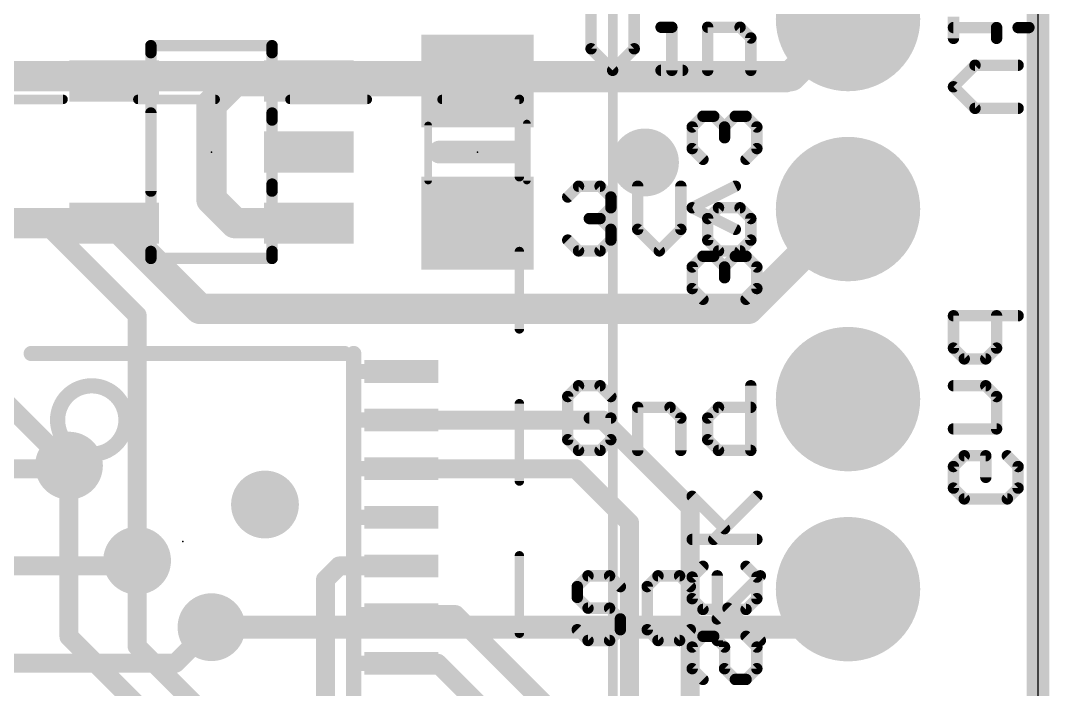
# Model space of a CAD drawing. Extents: x -7.4 to 35.7, y -10.5 to 36.3.
# Drawn here: x 21.96 to 35.71, y 17.71 to 26.65 of the extents above; entities that cross this region are included whole.
import ezdxf

# ---------------------------------------------------------------- set-up
doc = ezdxf.new("R2010")
doc.units = 0
for name, color, linetype in [('1', 12, 'CONTINUOUS'), ('16', 5, 'CONTINUOUS'), ('17', 110, 'CONTINUOUS'), ('18', 110, 'CONTINUOUS'), ('20', 53, 'CONTINUOUS'), ('21', 40, 'CONTINUOUS'), ('22', 6, 'CONTINUOUS'), ('23', 53, 'CONTINUOUS'), ('51', 253, 'CONTINUOUS')]:
    doc.layers.add(name, color=color, linetype=linetype)

# ---------------------------------------------------------------- blocks, each defined once
blk = doc.blocks.new('RECT')
blk.add_solid([(-0.5, -0.5), (0.5, -0.5), (-0.5, 0.5), (0.5, 0.5)])
blk = doc.blocks.new('ROUNDP')
at = {"const_width": 0.5}
blk.add_lwpolyline([(0, -0.25, 1), (0, 0.25, 1), (0, -0.25)], format="xyb", dxfattribs=at)
blk = doc.blocks.new('ROUNDV')
at = {"const_width": 0.5}
blk.add_lwpolyline([(0, -0.25, 1), (0, 0.25, 1), (0, -0.25)], format="xyb", dxfattribs=at)

msp = doc.modelspace()

# ---------------------------------------------------------------- linework, layer by layer
at = {"layer": '1'}
for points, const_width in [([(35.56, 27.94), (35.56, 0)], 0.3048), ([(32.192, 25.842), (33.02, 26.67)], 0.3048), ([(24.511, 25.527), (24.826, 25.842)], 0.4064), ([(24.826, 25.842), (25.811, 25.842)], 0.4064), ([(25.811, 25.842), (28.067, 25.842)], 0.4064), ([(28.067, 25.842), (32.192, 25.842)], 0.3048), ([(24.511, 24.257), (24.511, 25.527)], 0.4064), ([(24.826, 23.942), (24.511, 24.257)], 0.4064), ([(31.6865, 22.7965), (33.02, 24.13)], 0.4064), ([(23.211, 23.942), (21.336, 23.942)], 0.4064), ([(23.211, 23.942), (24.3565, 22.7965)], 0.4064), ([(25.811, 23.942), (24.826, 23.942)], 0.4064), ([(24.3565, 22.7965), (31.6865, 22.7965)], 0.4064), ([(29.744, 21.31), (27.0478, 21.31)], 0.254), ([(30.9118, 20.1422), (29.744, 21.31)], 0.254), ([(21.2122, 20.66), (22.565, 20.66)], 0.254), ([(22.565, 20.66), (22.606, 20.701)], 0.254), ([(27.0478, 20.66), (29.378, 20.66)], 0.254), ([(29.378, 20.66), (30.099, 19.939)], 0.254), ([(30.9118, 6.7934), (30.9118, 20.1422)], 0.254), ([(30.099, 19.939), (30.099, 8.5094)], 0.254), ([(23.4454, 19.36), (23.5164, 19.431)], 0.254), ([(21.2122, 19.36), (23.4454, 19.36)], 0.254), ([(26.218, 19.36), (26.035, 19.177)], 0.254), ([(27.0478, 19.36), (26.218, 19.36)], 0.254), ([(26.035, 19.177), (26.035, 17.526)], 0.254), ([(27.0478, 18.71), (27.772, 18.71)], 0.254), ([(27.772, 18.71), (29.21, 17.272)], 0.254), ([(24.029, 18.06), (24.511, 18.542)], 0.254), ([(21.2122, 18.06), (24.029, 18.06)], 0.254), ([(27.533, 18.06), (27.0478, 18.06)], 0.254), ([(27.533, 18.06), (28.194, 17.399)], 0.254)]:
    msp.add_lwpolyline(points, dxfattribs=dict(at, const_width=const_width))
for points, const_width in [([(33.0739, 26.6161, 1), (32.9661, 26.7239)], 0.1524), ([(24.826, 25.9436, 1), (24.826, 25.7404)], 0.2032), ([(24.8978, 25.7702, 1), (24.7542, 25.9138)], 0.2032), ([(25.811, 25.9436, 1), (25.811, 25.7404)], 0.2032), ([(25.811, 25.7404, 1), (25.811, 25.9436)], 0.2032), ([(28.067, 25.9182, 1), (28.067, 25.7658)], 0.1524), ([(28.067, 25.7404, 1), (28.067, 25.9436)], 0.2032), ([(32.192, 25.7658, 1), (32.192, 25.9182)], 0.1524), ([(32.1381, 25.8959, 1), (32.2459, 25.7881)], 0.1524), ([(24.6126, 25.527, 1), (24.4094, 25.527)], 0.2032), ([(24.4392, 25.5988, 1), (24.5828, 25.4552)], 0.2032), ([(24.4094, 24.257, 1), (24.6126, 24.257)], 0.2032), ([(24.5828, 24.3288, 1), (24.4392, 24.1852)], 0.2032), ([(33.0918, 24.0582, 1), (32.9482, 24.2018)], 0.2032), ([(23.2828, 24.0138, 1), (23.1392, 23.8702)], 0.2032), ([(23.211, 23.8404, 1), (23.211, 24.0436)], 0.2032), ([(24.826, 24.0436, 1), (24.826, 23.8404)], 0.2032), ([(24.7542, 23.8702, 1), (24.8978, 24.0138)], 0.2032), ([(25.811, 23.8404, 1), (25.811, 24.0436)], 0.2032), ([(24.3565, 22.8981, 1), (24.3565, 22.6949)], 0.2032), ([(24.2847, 22.7247, 1), (24.4283, 22.8683)], 0.2032), ([(31.6147, 22.8683, 1), (31.7583, 22.7247)], 0.2032), ([(31.6865, 22.6949, 1), (31.6865, 22.8981)], 0.2032), ([(27.0478, 21.3735, 1), (27.0478, 21.2465)], 0.127), ([(29.7889, 21.3549, 1), (29.6991, 21.2651)], 0.127), ([(29.744, 21.2465, 1), (29.744, 21.3735)], 0.127), ([(22.5201, 20.7049, 1), (22.6099, 20.6151)], 0.127), ([(22.6509, 20.6561, 1), (22.5611, 20.7459)], 0.127), ([(22.565, 20.5965, 1), (22.565, 20.7235)], 0.127), ([(27.0478, 20.7235, 1), (27.0478, 20.5965)], 0.127), ([(29.4229, 20.7049, 1), (29.3331, 20.6151)], 0.127), ([(29.378, 20.5965, 1), (29.378, 20.7235)], 0.127), ([(30.9753, 20.1422, 1), (30.8483, 20.1422)], 0.127), ([(30.8669, 20.0973, 1), (30.9567, 20.1871)], 0.127), ([(30.1625, 19.939, 1), (30.0355, 19.939)], 0.127), ([(30.0541, 19.8941, 1), (30.1439, 19.9839)], 0.127), ([(23.5613, 19.3861, 1), (23.4715, 19.4759)], 0.127), ([(23.4005, 19.4049, 1), (23.4903, 19.3151)], 0.127), ([(23.4454, 19.2965, 1), (23.4454, 19.4235)], 0.127), ([(26.218, 19.4235, 1), (26.218, 19.2965)], 0.127), ([(26.2629, 19.3151, 1), (26.1731, 19.4049)], 0.127), ([(27.0478, 19.2965, 1), (27.0478, 19.4235)], 0.127), ([(26.0985, 19.177, 1), (25.9715, 19.177)], 0.127), ([(25.9901, 19.2219, 1), (26.0799, 19.1321)], 0.127), ([(27.0478, 18.7735, 1), (27.0478, 18.6465)], 0.127), ([(27.8169, 18.7549, 1), (27.7271, 18.6651)], 0.127), ([(27.772, 18.6465, 1), (27.772, 18.7735)], 0.127), ([(24.5559, 18.4971, 1), (24.4661, 18.5869)], 0.127), ([(23.9841, 18.1049, 1), (24.0739, 18.0151)], 0.127), ([(24.029, 17.9965, 1), (24.029, 18.1235)], 0.127), ([(27.0478, 18.1235, 1), (27.0478, 17.9965)], 0.127), ([(27.5779, 18.1049, 1), (27.4881, 18.0151)], 0.127), ([(27.533, 17.9965, 1), (27.533, 18.1235)], 0.127)]:
    msp.add_lwpolyline(points, format="xyb", dxfattribs=dict(at, const_width=const_width))
at = {"layer": '16'}
for points, const_width in [([(35.56, 27.94), (35.56, 0)], 0.3048), ([(32.258, 25.908), (33.02, 26.67)], 0.4064), ([(16.129, 25.908), (32.258, 25.908)], 0.4064), ([(17.653, 24.003), (22.225, 24.003)], 0.254), ([(22.225, 24.003), (23.5164, 22.7116)], 0.254), ([(22.3838, 20.9232), (20.574, 22.733)], 0.254), ([(23.5164, 22.7116), (23.5164, 19.431)], 0.254), ([(22.606, 20.701), (22.3838, 20.9232)], 0.3048), ([(22.606, 20.701), (22.606, 18.415)], 0.254), ([(23.5164, 19.431), (23.5164, 18.288)], 0.254), ([(32.512, 18.542), (33.02, 19.05)], 0.3048), ([(24.511, 18.542), (32.512, 18.542)], 0.3048), ([(22.606, 18.415), (32.131, 8.89)], 0.254), ([(23.5164, 18.288), (30.3744, 11.43)], 0.254)]:
    msp.add_lwpolyline(points, dxfattribs=dict(at, const_width=const_width))
for points, const_width in [([(33.0918, 26.5982, 1), (32.9482, 26.7418)], 0.2032), ([(32.1862, 25.9798, 1), (32.3298, 25.8362)], 0.2032), ([(32.258, 25.8064, 1), (32.258, 26.0096)], 0.2032), ([(22.2699, 24.0479, 1), (22.1801, 23.9581)], 0.127), ([(22.225, 23.9395, 1), (22.225, 24.0665)], 0.127), ([(23.5799, 22.7116, 1), (23.4529, 22.7116)], 0.127), ([(23.4715, 22.6667, 1), (23.5613, 22.7565)], 0.127), ([(22.4376, 20.9771, 1), (22.3299, 20.8694)], 0.1524), ([(22.3388, 20.8783, 1), (22.4287, 20.9682)], 0.127), ([(22.5521, 20.6471, 1), (22.6599, 20.7549)], 0.1524), ([(22.6695, 20.701, 1), (22.5425, 20.701)], 0.127), ([(23.5799, 19.431, 1), (23.4529, 19.431)], 0.127), ([(23.4529, 19.431, 1), (23.5799, 19.431)], 0.127), ([(33.0739, 18.9961, 1), (32.9661, 19.1039)], 0.1524), ([(24.511, 18.6182, 1), (24.511, 18.4658)], 0.1524), ([(32.4581, 18.5959, 1), (32.5659, 18.4881)], 0.1524), ([(32.512, 18.4658, 1), (32.512, 18.6182)], 0.1524), ([(22.6509, 18.4599, 1), (22.5611, 18.3701)], 0.127), ([(22.5425, 18.415, 1), (22.6695, 18.415)], 0.127), ([(23.5613, 18.3329, 1), (23.4715, 18.2431)], 0.127), ([(23.4529, 18.288, 1), (23.5799, 18.288)], 0.127)]:
    msp.add_lwpolyline(points, format="xyb", dxfattribs=dict(at, const_width=const_width))
at = {"layer": '20'}
msp.add_line((35.56, -2.54), (35.56, 30.48), dxfattribs=at)
at = {"layer": '21'}
for points, const_width in [([(29.5855, 26.8485), (29.5855, 26.2723)], 0.1524), ([(30.1617, 26.2723), (30.1617, 26.8485)], 0.1524), ([(30.521, 26.5604), (30.6651, 26.5604)], 0.1524), ([(30.6651, 26.5604), (30.6651, 25.9842)], 0.1524), ([(31.1447, 25.9842), (31.1447, 26.5604)], 0.1524), ([(31.1447, 26.5604), (31.5768, 26.5604)], 0.1524), ([(31.5768, 26.5604), (31.7209, 26.4164)], 0.1524), ([(31.7209, 26.4164), (31.7209, 25.9842)], 0.1524), ([(23.701, 26.314), (25.321, 26.314)], 0.1524), ([(23.701, 26.22), (23.701, 26.314)], 0.1524), ([(25.321, 26.314), (25.321, 26.22)], 0.1524), ([(29.5855, 26.2723), (29.8736, 25.9842)], 0.1524), ([(29.8736, 25.9842), (30.1617, 26.2723)], 0.1524), ([(30.521, 25.9842), (30.8091, 25.9842)], 0.1524), ([(23.701, 24.37), (23.701, 25.414)], 0.1524), ([(25.321, 25.414), (25.321, 25.32)], 0.1524), ([(28.575, 24.892), (27.559, 24.892)], 0.3048), ([(25.321, 24.464), (25.321, 24.37)], 0.1524), ([(29.2736, 24.2915), (29.4177, 24.4355)], 0.1524), ([(29.4177, 24.4355), (29.7058, 24.4355)], 0.1524), ([(29.7058, 24.4355), (29.8499, 24.2915)], 0.1524), ([(30.2092, 24.4355), (30.2092, 23.8593)], 0.1524), ([(30.7854, 23.8593), (30.7854, 24.4355)], 0.1524), ([(29.8499, 24.2915), (29.8499, 24.1474)], 0.1524), ([(29.8499, 24.1474), (29.7058, 24.0034)], 0.1524), ([(31.2887, 24.1474), (31.1447, 24.0034)], 0.1524), ([(31.5769, 24.1474), (31.2887, 24.1474)], 0.1524), ([(31.7209, 24.0034), (31.5769, 24.1474)], 0.1524), ([(29.7058, 24.0034), (29.5618, 24.0034)], 0.1524), ([(29.7058, 24.0034), (29.8499, 23.8593)], 0.1524), ([(31.1447, 24.0034), (31.1447, 23.7153)], 0.1524), ([(31.7209, 23.7153), (31.7209, 24.0034)], 0.1524), ([(29.8499, 23.8593), (29.8499, 23.7153)], 0.1524), ([(30.2092, 23.8593), (30.4973, 23.5712)], 0.1524), ([(30.4973, 23.5712), (30.7854, 23.8593)], 0.1524), ([(29.4177, 23.5712), (29.2736, 23.7153)], 0.1524), ([(29.8499, 23.7153), (29.7058, 23.5712)], 0.1524), ([(31.1447, 23.7153), (31.2887, 23.5712)], 0.1524), ([(31.5769, 23.5712), (31.7209, 23.7153)], 0.1524), ([(23.701, 23.47), (23.701, 23.564)], 0.1524), ([(25.321, 23.47), (23.701, 23.47)], 0.1524), ([(25.321, 23.564), (25.321, 23.47)], 0.1524), ([(29.7058, 23.5712), (29.4177, 23.5712)], 0.1524), ([(31.2887, 23.5712), (31.5769, 23.5712)], 0.1524), ([(22.1012, 22.1996), (26.2858, 22.1996)], 0.2032), ([(29.4177, 21.7685), (29.2736, 21.6245)], 0.1524), ([(29.7058, 21.7685), (29.4177, 21.7685)], 0.1524), ([(29.8499, 21.6245), (29.7058, 21.7685)], 0.1524), ([(31.7209, 21.7685), (31.7209, 20.9042)], 0.1524), ([(29.2736, 21.6245), (29.2736, 21.0483)], 0.1524), ([(30.2092, 20.9042), (30.2092, 21.4804)], 0.1524), ([(30.2092, 21.4804), (30.6413, 21.4804)], 0.1524), ([(30.6413, 21.4804), (30.7854, 21.3364)], 0.1524), ([(31.1447, 21.3364), (31.2887, 21.4804)], 0.1524), ([(31.2887, 21.4804), (31.7209, 21.4804)], 0.1524), ([(29.8499, 21.3364), (29.5618, 21.3364)], 0.1524), ([(29.8499, 21.0483), (29.8499, 21.3364)], 0.1524), ([(30.7854, 21.3364), (30.7854, 20.9042)], 0.1524), ([(31.1447, 21.0483), (31.1447, 21.3364)], 0.1524), ([(29.2736, 21.0483), (29.4177, 20.9042)], 0.1524), ([(29.7058, 20.9042), (29.8499, 21.0483)], 0.1524), ([(31.2887, 20.9042), (31.1447, 21.0483)], 0.1524), ([(29.4177, 20.9042), (29.7058, 20.9042)], 0.1524), ([(31.7209, 20.9042), (31.2887, 20.9042)], 0.1524), ([(29.5447, 19.2285), (29.4006, 19.0845)], 0.1524), ([(29.8328, 19.2285), (29.5447, 19.2285)], 0.1524), ([(29.9769, 19.0845), (29.8328, 19.2285)], 0.1524), ([(30.4802, 19.2285), (30.3362, 19.0845)], 0.1524), ([(30.7683, 19.2285), (30.4802, 19.2285)], 0.1524), ([(30.9124, 19.0845), (30.7683, 19.2285)], 0.1524), ([(31.2717, 19.2285), (31.2717, 18.3642)], 0.1524), ([(31.2717, 18.6523), (31.8479, 19.2285)], 0.1524), ([(29.4006, 19.0845), (29.4006, 18.9404)], 0.1524), ([(30.3362, 19.0845), (30.3362, 18.5083)], 0.1524), ([(29.4006, 18.9404), (29.5447, 18.7964)], 0.1524), ([(29.5447, 18.7964), (29.8328, 18.7964)], 0.1524), ([(29.8328, 18.7964), (29.9769, 18.6523)], 0.1524), ([(31.4157, 18.7964), (31.8479, 18.3642)], 0.1524), ([(29.9769, 18.6523), (29.9769, 18.5083)], 0.1524), ([(29.5447, 18.3642), (29.4006, 18.5083)], 0.1524), ([(29.9769, 18.5083), (29.8328, 18.3642)], 0.1524), ([(30.3362, 18.5083), (30.4802, 18.3642)], 0.1524), ([(30.7683, 18.3642), (30.9124, 18.5083)], 0.1524), ([(29.8328, 18.3642), (29.5447, 18.3642)], 0.1524), ([(30.4802, 18.3642), (30.7683, 18.3642)], 0.1524)]:
    msp.add_lwpolyline(points, dxfattribs=dict(at, const_width=const_width))
for points, const_width in [([(30.521, 26.5985, 1), (30.521, 26.5223)], 0.0762), ([(30.7032, 26.5604, 1), (30.627, 26.5604)], 0.0762), ([(30.6651, 26.5223, 1), (30.6651, 26.5985)], 0.0762), ([(31.1828, 26.5604, 1), (31.1066, 26.5604)], 0.0762), ([(31.1447, 26.5985, 1), (31.1447, 26.5223)], 0.0762), ([(31.6038, 26.5874, 1), (31.5499, 26.5335)], 0.0762), ([(31.5768, 26.5223, 1), (31.5768, 26.5985)], 0.0762), ([(31.759, 26.4164, 1), (31.6828, 26.4164)], 0.0762), ([(31.694, 26.3894, 1), (31.7478, 26.4433)], 0.0762), ([(23.701, 26.3521, 1), (23.701, 26.2759)], 0.0762), ([(23.7391, 26.314, 1), (23.6629, 26.314)], 0.0762), ([(25.3591, 26.314, 1), (25.2829, 26.314)], 0.0762), ([(25.321, 26.2759, 1), (25.321, 26.3521)], 0.0762), ([(29.6124, 26.2993, 1), (29.5585, 26.2454)], 0.0762), ([(29.5474, 26.2723, 1), (29.6236, 26.2723)], 0.0762), ([(30.1236, 26.2723, 1), (30.1998, 26.2723)], 0.0762), ([(30.1886, 26.2454, 1), (30.1348, 26.2993)], 0.0762), ([(23.6629, 26.22, 1), (23.7391, 26.22)], 0.0762), ([(25.2829, 26.22, 1), (25.3591, 26.22)], 0.0762), ([(29.8467, 26.0111, 1), (29.9005, 25.9573)], 0.0762), ([(29.8467, 25.9573, 1), (29.9005, 26.0111)], 0.0762), ([(30.521, 26.0223, 1), (30.521, 25.9461)], 0.0762), ([(30.627, 25.9842, 1), (30.7032, 25.9842)], 0.0762), ([(30.8091, 25.9461, 1), (30.8091, 26.0223)], 0.0762), ([(31.1066, 25.9842, 1), (31.1828, 25.9842)], 0.0762), ([(31.6828, 25.9842, 1), (31.759, 25.9842)], 0.0762), ([(23.7391, 25.414, 1), (23.6629, 25.414)], 0.0762), ([(25.3591, 25.414, 1), (25.2829, 25.414)], 0.0762), ([(25.2829, 25.32, 1), (25.3591, 25.32)], 0.0762), ([(27.559, 24.9682, 1), (27.559, 24.8158)], 0.1524), ([(28.575, 24.8158, 1), (28.575, 24.9682)], 0.1524), ([(25.3591, 24.464, 1), (25.2829, 24.464)], 0.0762), ([(29.4177, 24.4736, 1), (29.4177, 24.3974)], 0.0762), ([(29.4446, 24.4086, 1), (29.3908, 24.4625)], 0.0762), ([(29.7328, 24.4625, 1), (29.6789, 24.4086)], 0.0762), ([(29.7058, 24.3974, 1), (29.7058, 24.4736)], 0.0762), ([(30.2473, 24.4355, 1), (30.1711, 24.4355)], 0.0762), ([(30.8235, 24.4355, 1), (30.7473, 24.4355)], 0.0762), ([(23.6629, 24.37, 1), (23.7391, 24.37)], 0.0762), ([(25.2829, 24.37, 1), (25.3591, 24.37)], 0.0762), ([(29.2467, 24.3184, 1), (29.3006, 24.2645)], 0.0762), ([(29.888, 24.2915, 1), (29.8118, 24.2915)], 0.0762), ([(29.8229, 24.2645, 1), (29.8768, 24.3184)], 0.0762), ([(29.8768, 24.1205, 1), (29.8229, 24.1744)], 0.0762), ([(31.2887, 24.1855, 1), (31.2887, 24.1093)], 0.0762), ([(31.3157, 24.1205, 1), (31.2618, 24.1744)], 0.0762), ([(31.6038, 24.1744, 1), (31.5499, 24.1205)], 0.0762), ([(31.5769, 24.1093, 1), (31.5769, 24.1855)], 0.0762), ([(29.5618, 24.0415, 1), (29.5618, 23.9653)], 0.0762), ([(29.7328, 24.0303, 1), (29.6789, 23.9764)], 0.0762), ([(29.7058, 23.9653, 1), (29.7058, 24.0415)], 0.0762), ([(29.8118, 24.1474, 1), (29.888, 24.1474)], 0.0762), ([(31.1828, 24.0034, 1), (31.1066, 24.0034)], 0.0762), ([(31.759, 24.0034, 1), (31.6828, 24.0034)], 0.0762), ([(29.6789, 24.0303, 1), (29.7328, 23.9764)], 0.0762), ([(29.888, 23.8593, 1), (29.8118, 23.8593)], 0.0762), ([(30.2361, 23.8863, 1), (30.1822, 23.8324)], 0.0762), ([(30.8123, 23.8324, 1), (30.7584, 23.8863)], 0.0762), ([(31.1177, 24.0303, 1), (31.1716, 23.9764)], 0.0762), ([(31.694, 23.9764, 1), (31.7478, 24.0303)], 0.0762), ([(29.8229, 23.8324, 1), (29.8768, 23.8863)], 0.0762), ([(30.1711, 23.8593, 1), (30.2473, 23.8593)], 0.0762), ([(30.7473, 23.8593, 1), (30.8235, 23.8593)], 0.0762), ([(29.3006, 23.7422, 1), (29.2467, 23.6883)], 0.0762), ([(29.8118, 23.7153, 1), (29.888, 23.7153)], 0.0762), ([(29.8768, 23.6883, 1), (29.8229, 23.7422)], 0.0762), ([(31.1716, 23.7422, 1), (31.1177, 23.6883)], 0.0762), ([(31.1066, 23.7153, 1), (31.1828, 23.7153)], 0.0762), ([(31.6828, 23.7153, 1), (31.759, 23.7153)], 0.0762), ([(31.7478, 23.6883, 1), (31.694, 23.7422)], 0.0762), ([(23.7391, 23.564, 1), (23.6629, 23.564)], 0.0762), ([(23.701, 23.5081, 1), (23.701, 23.4319)], 0.0762), ([(25.3591, 23.564, 1), (25.2829, 23.564)], 0.0762), ([(25.321, 23.4319, 1), (25.321, 23.5081)], 0.0762), ([(29.4177, 23.6093, 1), (29.4177, 23.5331)], 0.0762), ([(29.3908, 23.5443, 1), (29.4446, 23.5981)], 0.0762), ([(29.6789, 23.5981, 1), (29.7328, 23.5443)], 0.0762), ([(29.7058, 23.5331, 1), (29.7058, 23.6093)], 0.0762), ([(30.4703, 23.5981, 1), (30.5242, 23.5443)], 0.0762), ([(30.4703, 23.5443, 1), (30.5242, 23.5981)], 0.0762), ([(31.2887, 23.6093, 1), (31.2887, 23.5331)], 0.0762), ([(31.2618, 23.5443, 1), (31.3157, 23.5981)], 0.0762), ([(31.5499, 23.5981, 1), (31.6038, 23.5443)], 0.0762), ([(31.5769, 23.5331, 1), (31.5769, 23.6093)], 0.0762), ([(23.6629, 23.47, 1), (23.7391, 23.47)], 0.0762), ([(25.2829, 23.47, 1), (25.3591, 23.47)], 0.0762), ([(22.1012, 22.2504, 1), (22.1012, 22.1488)], 0.1016), ([(26.2858, 22.1488, 1), (26.2858, 22.2504)], 0.1016), ([(22.9108, 20.8534, 1), (22.9108, 21.7678, 1), (22.9108, 20.8534)], 0.2032), ([(29.4177, 21.8066, 1), (29.4177, 21.7304)], 0.0762), ([(29.4446, 21.7416, 1), (29.3908, 21.7955)], 0.0762), ([(29.7328, 21.7955, 1), (29.6789, 21.7416)], 0.0762), ([(29.7058, 21.7304, 1), (29.7058, 21.8066)], 0.0762), ([(31.759, 21.7685, 1), (31.6828, 21.7685)], 0.0762), ([(29.3117, 21.6245, 1), (29.2355, 21.6245)], 0.0762), ([(29.2467, 21.6514, 1), (29.3006, 21.5975)], 0.0762), ([(29.8229, 21.5975, 1), (29.8768, 21.6514)], 0.0762), ([(30.2473, 21.4804, 1), (30.1711, 21.4804)], 0.0762), ([(30.2092, 21.5185, 1), (30.2092, 21.4423)], 0.0762), ([(30.6683, 21.5074, 1), (30.6144, 21.4535)], 0.0762), ([(30.6413, 21.4423, 1), (30.6413, 21.5185)], 0.0762), ([(31.2887, 21.5185, 1), (31.2887, 21.4423)], 0.0762), ([(31.3157, 21.4535, 1), (31.2618, 21.5074)], 0.0762), ([(31.7209, 21.4423, 1), (31.7209, 21.5185)], 0.0762), ([(29.5618, 21.3745, 1), (29.5618, 21.2983)], 0.0762), ([(29.888, 21.3364, 1), (29.8118, 21.3364)], 0.0762), ([(29.8499, 21.2983, 1), (29.8499, 21.3745)], 0.0762), ([(30.8235, 21.3364, 1), (30.7473, 21.3364)], 0.0762), ([(30.7584, 21.3094, 1), (30.8123, 21.3633)], 0.0762), ([(31.1177, 21.3633, 1), (31.1716, 21.3094)], 0.0762), ([(31.1828, 21.3364, 1), (31.1066, 21.3364)], 0.0762), ([(29.3006, 21.0752, 1), (29.2467, 21.0213)], 0.0762), ([(29.2355, 21.0483, 1), (29.3117, 21.0483)], 0.0762), ([(29.8118, 21.0483, 1), (29.888, 21.0483)], 0.0762), ([(29.8768, 21.0213, 1), (29.8229, 21.0752)], 0.0762), ([(31.1716, 21.0752, 1), (31.1177, 21.0213)], 0.0762), ([(31.1066, 21.0483, 1), (31.1828, 21.0483)], 0.0762), ([(29.4177, 20.9423, 1), (29.4177, 20.8661)], 0.0762), ([(29.3908, 20.8773, 1), (29.4446, 20.9311)], 0.0762), ([(29.6789, 20.9311, 1), (29.7328, 20.8773)], 0.0762), ([(29.7058, 20.8661, 1), (29.7058, 20.9423)], 0.0762), ([(30.1711, 20.9042, 1), (30.2473, 20.9042)], 0.0762), ([(30.7473, 20.9042, 1), (30.8235, 20.9042)], 0.0762), ([(31.2887, 20.9423, 1), (31.2887, 20.8661)], 0.0762), ([(31.2618, 20.8773, 1), (31.3157, 20.9311)], 0.0762), ([(31.6828, 20.9042, 1), (31.759, 20.9042)], 0.0762), ([(31.7209, 20.8661, 1), (31.7209, 20.9423)], 0.0762), ([(29.5447, 19.2666, 1), (29.5447, 19.1904)], 0.0762), ([(29.5716, 19.2016, 1), (29.5178, 19.2555)], 0.0762), ([(29.8598, 19.2555, 1), (29.8059, 19.2016)], 0.0762), ([(29.8328, 19.1904, 1), (29.8328, 19.2666)], 0.0762), ([(30.4802, 19.2666, 1), (30.4802, 19.1904)], 0.0762), ([(30.5072, 19.2016, 1), (30.4533, 19.2555)], 0.0762), ([(30.7953, 19.2555, 1), (30.7414, 19.2016)], 0.0762), ([(30.7683, 19.1904, 1), (30.7683, 19.2666)], 0.0762), ([(31.3098, 19.2285, 1), (31.2336, 19.2285)], 0.0762), ([(31.8748, 19.2016, 1), (31.821, 19.2555)], 0.0762), ([(29.4387, 19.0845, 1), (29.3625, 19.0845)], 0.0762), ([(29.3737, 19.1114, 1), (29.4276, 19.0575)], 0.0762), ([(29.9499, 19.0575, 1), (30.0038, 19.1114)], 0.0762), ([(30.3092, 19.1114, 1), (30.3631, 19.0575)], 0.0762), ([(30.3743, 19.0845, 1), (30.2981, 19.0845)], 0.0762), ([(30.8854, 19.0575, 1), (30.9393, 19.1114)], 0.0762), ([(29.4276, 18.9674, 1), (29.3737, 18.9135)], 0.0762), ([(29.3625, 18.9404, 1), (29.4387, 18.9404)], 0.0762), ([(29.5447, 18.8345, 1), (29.5447, 18.7583)], 0.0762), ([(29.5178, 18.7694, 1), (29.5716, 18.8233)], 0.0762), ([(29.8598, 18.8233, 1), (29.8059, 18.7694)], 0.0762), ([(29.8328, 18.7583, 1), (29.8328, 18.8345)], 0.0762), ([(31.4427, 18.8233, 1), (31.3888, 18.7694)], 0.0762), ([(30.015, 18.6523, 1), (29.9388, 18.6523)], 0.0762), ([(29.9499, 18.6254, 1), (30.0038, 18.6793)], 0.0762), ([(31.2447, 18.6793, 1), (31.2986, 18.6254)], 0.0762), ([(29.4276, 18.5352, 1), (29.3737, 18.4813)], 0.0762), ([(30.0038, 18.4813, 1), (29.9499, 18.5352)], 0.0762), ([(30.3631, 18.5352, 1), (30.3092, 18.4813)], 0.0762), ([(30.9393, 18.4813, 1), (30.8854, 18.5352)], 0.0762), ([(29.5447, 18.4023, 1), (29.5447, 18.3261)], 0.0762), ([(29.8328, 18.3261, 1), (29.8328, 18.4023)], 0.0762), ([(29.9388, 18.5083, 1), (30.015, 18.5083)], 0.0762), ([(30.2981, 18.5083, 1), (30.3743, 18.5083)], 0.0762), ([(30.4802, 18.4023, 1), (30.4802, 18.3261)], 0.0762), ([(30.7683, 18.3261, 1), (30.7683, 18.4023)], 0.0762), ([(29.5178, 18.3373, 1), (29.5716, 18.3911)], 0.0762), ([(29.8059, 18.3911, 1), (29.8598, 18.3373)], 0.0762), ([(30.4533, 18.3373, 1), (30.5072, 18.3911)], 0.0762), ([(30.7414, 18.3911, 1), (30.7953, 18.3373)], 0.0762), ([(31.2336, 18.3642, 1), (31.3098, 18.3642)], 0.0762), ([(31.821, 18.3373, 1), (31.8748, 18.3911)], 0.0762)]:
    msp.add_lwpolyline(points, format="xyb", dxfattribs=dict(at, const_width=const_width))
at = {"layer": '22'}
for points, const_width in [([(29.877, 0.7955), (29.877, 26.9955)], 0.127), ([(34.4297, 26.4117), (34.4297, 26.6998)], 0.1524), ([(35.0059, 26.5558), (34.4297, 26.5558)], 0.1524), ([(35.0059, 26.4117), (35.0059, 26.5558)], 0.1524), ([(35.4381, 26.5558), (35.294, 26.5558)], 0.1524), ([(34.4297, 25.7643), (34.7178, 26.0524)], 0.1524), ([(34.7178, 26.0524), (35.294, 26.0524)], 0.1524), ([(34.7178, 25.4762), (34.4297, 25.7643)], 0.1524), ([(22.527, 25.5955), (21.4937, 25.5955)], 0.127), ([(24.5603, 25.5955), (23.527, 25.5955)], 0.127), ([(26.5937, 25.5955), (25.5603, 25.5955)], 0.127), ([(28.627, 25.5955), (27.5937, 25.5955)], 0.127), ([(28.627, 24.5622), (28.627, 25.5955)], 0.127), ([(31.0813, 25.3709), (30.9372, 25.2269)], 0.1524), ([(31.2253, 25.3709), (31.0813, 25.3709)], 0.1524), ([(31.3694, 25.2269), (31.2253, 25.3709)], 0.1524), ([(31.5134, 25.3709), (31.3694, 25.2269)], 0.1524), ([(31.6575, 25.3709), (31.5134, 25.3709)], 0.1524), ([(31.8015, 25.2269), (31.6575, 25.3709)], 0.1524), ([(35.294, 25.4762), (34.7178, 25.4762)], 0.1524), ([(30.9372, 25.2269), (30.9372, 24.9387)], 0.1524), ([(31.3694, 25.2269), (31.3694, 25.0828)], 0.1524), ([(31.8015, 24.9387), (31.8015, 25.2269)], 0.1524), ([(30.9372, 24.9387), (31.0813, 24.7947)], 0.1524), ([(31.6575, 24.7947), (31.8015, 24.9387)], 0.1524), ([(30.9372, 24.1473), (31.5134, 24.4354)], 0.1524), ([(31.5134, 23.8592), (30.9372, 24.1473)], 0.1524), ([(28.627, 22.5288), (28.627, 23.5622)], 0.127), ([(31.0813, 23.4999), (30.9372, 23.3558)], 0.1524), ([(31.2253, 23.4999), (31.0813, 23.4999)], 0.1524), ([(31.3694, 23.3558), (31.2253, 23.4999)], 0.1524), ([(31.5134, 23.4999), (31.3694, 23.3558)], 0.1524), ([(31.6575, 23.4999), (31.5134, 23.4999)], 0.1524), ([(31.8015, 23.3558), (31.6575, 23.4999)], 0.1524), ([(30.9372, 23.3558), (30.9372, 23.0677)], 0.1524), ([(31.3694, 23.3558), (31.3694, 23.2118)], 0.1524), ([(31.8015, 23.0677), (31.8015, 23.3558)], 0.1524), ([(30.9372, 23.0677), (31.0813, 22.9236)], 0.1524), ([(31.6575, 22.9236), (31.8015, 23.0677)], 0.1524), ([(35.294, 22.7039), (34.4297, 22.7039)], 0.1524), ([(34.4297, 22.7039), (34.4297, 22.2717)], 0.1524), ([(35.0059, 22.2717), (35.0059, 22.7039)], 0.1524), ([(34.4297, 22.2717), (34.5738, 22.1277)], 0.1524), ([(34.8619, 22.1277), (35.0059, 22.2717)], 0.1524), ([(34.5738, 22.1277), (34.8619, 22.1277)], 0.1524), ([(34.8619, 21.7684), (34.4297, 21.7684)], 0.1524), ([(35.0059, 21.6243), (34.8619, 21.7684)], 0.1524), ([(35.0059, 21.1922), (35.0059, 21.6243)], 0.1524), ([(28.627, 20.4955), (28.627, 21.5288)], 0.127), ([(34.4297, 21.1922), (35.0059, 21.1922)], 0.1524), ([(34.4297, 20.6888), (34.5738, 20.8329)], 0.1524), ([(34.5738, 20.8329), (34.8619, 20.8329)], 0.1524), ([(34.8619, 20.8329), (34.8619, 20.5448)], 0.1524), ([(35.15, 20.8329), (35.294, 20.6888)], 0.1524), ([(34.4297, 20.4007), (34.4297, 20.6888)], 0.1524), ([(35.294, 20.6888), (35.294, 20.4007)], 0.1524), ([(31.3694, 19.8587), (30.9372, 20.2909)], 0.1524), ([(31.2253, 19.7147), (31.8015, 20.2909)], 0.1524), ([(34.5738, 20.2566), (34.4297, 20.4007)], 0.1524), ([(35.294, 20.4007), (35.15, 20.2566)], 0.1524), ([(35.15, 20.2566), (34.5738, 20.2566)], 0.1524), ([(31.8015, 19.7147), (30.9372, 19.7147)], 0.1524), ([(28.627, 18.4622), (28.627, 19.4955)], 0.127), ([(30.9372, 19.2113), (31.0813, 19.3554)], 0.1524), ([(31.6575, 19.3554), (31.8015, 19.2113)], 0.1524), ([(30.9372, 18.9232), (30.9372, 19.2113)], 0.1524), ([(31.8015, 19.2113), (31.8015, 18.9232)], 0.1524), ([(31.0813, 18.7792), (30.9372, 18.9232)], 0.1524), ([(31.8015, 18.9232), (31.6575, 18.7792)], 0.1524), ([(31.6575, 18.7792), (31.0813, 18.7792)], 0.1524), ([(31.0813, 18.4199), (30.9372, 18.2758)], 0.1524), ([(31.2253, 18.4199), (31.0813, 18.4199)], 0.1524), ([(31.3694, 18.2758), (31.2253, 18.4199)], 0.1524), ([(31.6575, 18.4199), (31.8015, 18.2758)], 0.1524), ([(30.9372, 18.2758), (30.9372, 17.9877)], 0.1524), ([(31.3694, 17.9877), (31.3694, 18.2758)], 0.1524), ([(31.8015, 18.2758), (31.8015, 17.9877)], 0.1524), ([(30.9372, 17.9877), (31.0813, 17.8436)], 0.1524), ([(31.5134, 17.8436), (31.3694, 17.9877)], 0.1524), ([(31.8015, 17.9877), (31.6575, 17.8436)], 0.1524), ([(31.6575, 17.8436), (31.5134, 17.8436)], 0.1524)]:
    msp.add_lwpolyline(points, dxfattribs=dict(at, const_width=const_width))
for points, const_width in [([(34.4297, 26.5939, 1), (34.4297, 26.5177)], 0.0762), ([(35.044, 26.5558, 1), (34.9678, 26.5558)], 0.0762), ([(35.0059, 26.5177, 1), (35.0059, 26.5939)], 0.0762), ([(35.294, 26.5939, 1), (35.294, 26.5177)], 0.0762), ([(35.4381, 26.5177, 1), (35.4381, 26.5939)], 0.0762), ([(34.3916, 26.4117, 1), (34.4678, 26.4117)], 0.0762), ([(34.9678, 26.4117, 1), (35.044, 26.4117)], 0.0762), ([(34.7178, 26.0905, 1), (34.7178, 26.0143)], 0.0762), ([(34.7448, 26.0255, 1), (34.6909, 26.0794)], 0.0762), ([(35.294, 26.0143, 1), (35.294, 26.0905)], 0.0762), ([(34.4566, 25.7913, 1), (34.4028, 25.7374)], 0.0762), ([(34.4028, 25.7913, 1), (34.4566, 25.7374)], 0.0762), ([(22.527, 25.5638, 1), (22.527, 25.6273)], 0.0635), ([(23.527, 25.6273, 1), (23.527, 25.5638)], 0.0635), ([(24.5603, 25.5638, 1), (24.5603, 25.6273)], 0.0635), ([(25.5603, 25.6273, 1), (25.5603, 25.5638)], 0.0635), ([(26.5937, 25.5638, 1), (26.5937, 25.6273)], 0.0635), ([(27.5937, 25.6273, 1), (27.5937, 25.5638)], 0.0635), ([(28.6588, 25.5955, 1), (28.5953, 25.5955)], 0.0635), ([(28.627, 25.5638, 1), (28.627, 25.6273)], 0.0635), ([(31.0813, 25.409, 1), (31.0813, 25.3328)], 0.0762), ([(31.1082, 25.344, 1), (31.0543, 25.3978)], 0.0762), ([(31.2523, 25.3978, 1), (31.1984, 25.344)], 0.0762), ([(31.2253, 25.3328, 1), (31.2253, 25.409)], 0.0762), ([(31.5134, 25.409, 1), (31.5134, 25.3328)], 0.0762), ([(31.5404, 25.344, 1), (31.4865, 25.3978)], 0.0762), ([(31.6844, 25.3978, 1), (31.6305, 25.344)], 0.0762), ([(31.6575, 25.3328, 1), (31.6575, 25.409)], 0.0762), ([(34.7178, 25.5143, 1), (34.7178, 25.4381)], 0.0762), ([(34.6909, 25.4493, 1), (34.7448, 25.5031)], 0.0762), ([(35.294, 25.4381, 1), (35.294, 25.5143)], 0.0762), ([(30.9753, 25.2269, 1), (30.8991, 25.2269)], 0.0762), ([(30.9103, 25.2538, 1), (30.9641, 25.1999)], 0.0762), ([(31.3424, 25.2538, 1), (31.3963, 25.1999)], 0.0762), ([(31.4075, 25.2269, 1), (31.3313, 25.2269)], 0.0762), ([(31.3424, 25.1999, 1), (31.3963, 25.2538)], 0.0762), ([(31.8396, 25.2269, 1), (31.7634, 25.2269)], 0.0762), ([(31.7746, 25.1999, 1), (31.8285, 25.2538)], 0.0762), ([(31.3313, 25.0828, 1), (31.4075, 25.0828)], 0.0762), ([(30.9641, 24.9657, 1), (30.9103, 24.9118)], 0.0762), ([(30.8991, 24.9387, 1), (30.9753, 24.9387)], 0.0762), ([(31.7634, 24.9387, 1), (31.8396, 24.9387)], 0.0762), ([(31.8285, 24.9118, 1), (31.7746, 24.9657)], 0.0762), ([(31.0543, 24.7677, 1), (31.1082, 24.8216)], 0.0762), ([(31.6305, 24.8216, 1), (31.6844, 24.7677)], 0.0762), ([(28.5953, 24.5622, 1), (28.6588, 24.5622)], 0.0635), ([(31.5305, 24.4013, 1), (31.4964, 24.4695)], 0.0762), ([(30.9542, 24.1814, 1), (30.9202, 24.1132)], 0.0762), ([(30.9202, 24.1814, 1), (30.9542, 24.1132)], 0.0762), ([(31.4964, 23.8251, 1), (31.5305, 23.8932)], 0.0762), ([(28.6588, 23.5622, 1), (28.5953, 23.5622)], 0.0635), ([(31.0813, 23.538, 1), (31.0813, 23.4618)], 0.0762), ([(31.1082, 23.4729, 1), (31.0543, 23.5268)], 0.0762), ([(31.2523, 23.5268, 1), (31.1984, 23.4729)], 0.0762), ([(31.2253, 23.4618, 1), (31.2253, 23.538)], 0.0762), ([(31.5134, 23.538, 1), (31.5134, 23.4618)], 0.0762), ([(31.5404, 23.4729, 1), (31.4865, 23.5268)], 0.0762), ([(31.6844, 23.5268, 1), (31.6305, 23.4729)], 0.0762), ([(31.6575, 23.4618, 1), (31.6575, 23.538)], 0.0762), ([(30.9753, 23.3558, 1), (30.8991, 23.3558)], 0.0762), ([(30.9103, 23.3828, 1), (30.9641, 23.3289)], 0.0762), ([(31.3424, 23.3828, 1), (31.3963, 23.3289)], 0.0762), ([(31.4075, 23.3558, 1), (31.3313, 23.3558)], 0.0762), ([(31.3424, 23.3289, 1), (31.3963, 23.3828)], 0.0762), ([(31.8396, 23.3558, 1), (31.7634, 23.3558)], 0.0762), ([(31.7746, 23.3289, 1), (31.8285, 23.3828)], 0.0762), ([(31.3313, 23.2118, 1), (31.4075, 23.2118)], 0.0762), ([(30.8991, 23.0677, 1), (30.9753, 23.0677)], 0.0762), ([(30.9641, 23.0946, 1), (30.9103, 23.0408)], 0.0762), ([(31.7634, 23.0677, 1), (31.8396, 23.0677)], 0.0762), ([(31.8285, 23.0408, 1), (31.7746, 23.0946)], 0.0762), ([(31.0543, 22.8967, 1), (31.1082, 22.9506)], 0.0762), ([(31.6305, 22.9506, 1), (31.6844, 22.8967)], 0.0762), ([(34.4297, 22.742, 1), (34.4297, 22.6658)], 0.0762), ([(34.4678, 22.7039, 1), (34.3916, 22.7039)], 0.0762), ([(35.044, 22.7039, 1), (34.9678, 22.7039)], 0.0762), ([(35.294, 22.6658, 1), (35.294, 22.742)], 0.0762), ([(28.5953, 22.5288, 1), (28.6588, 22.5288)], 0.0635), ([(34.4566, 22.2987, 1), (34.4028, 22.2448)], 0.0762), ([(34.3916, 22.2717, 1), (34.4678, 22.2717)], 0.0762), ([(34.9678, 22.2717, 1), (35.044, 22.2717)], 0.0762), ([(35.0329, 22.2448, 1), (34.979, 22.2987)], 0.0762), ([(34.5738, 22.1658, 1), (34.5738, 22.0896)], 0.0762), ([(34.5468, 22.1007, 1), (34.6007, 22.1546)], 0.0762), ([(34.8349, 22.1546, 1), (34.8888, 22.1007)], 0.0762), ([(34.8619, 22.0896, 1), (34.8619, 22.1658)], 0.0762), ([(34.4297, 21.8065, 1), (34.4297, 21.7303)], 0.0762), ([(34.8888, 21.7953, 1), (34.8349, 21.7414)], 0.0762), ([(34.8619, 21.7303, 1), (34.8619, 21.8065)], 0.0762), ([(35.044, 21.6243, 1), (34.9678, 21.6243)], 0.0762), ([(34.979, 21.5974, 1), (35.0329, 21.6513)], 0.0762), ([(28.6588, 21.5288, 1), (28.5953, 21.5288)], 0.0635), ([(34.4297, 21.2303, 1), (34.4297, 21.1541)], 0.0762), ([(34.9678, 21.1922, 1), (35.044, 21.1922)], 0.0762), ([(35.0059, 21.1541, 1), (35.0059, 21.2303)], 0.0762), ([(34.5738, 20.871, 1), (34.5738, 20.7948)], 0.0762), ([(34.6007, 20.8059, 1), (34.5468, 20.8598)], 0.0762), ([(34.9, 20.8329, 1), (34.8238, 20.8329)], 0.0762), ([(34.8619, 20.7948, 1), (34.8619, 20.871)], 0.0762), ([(35.1769, 20.8598, 1), (35.123, 20.8059)], 0.0762), ([(34.4678, 20.6888, 1), (34.3916, 20.6888)], 0.0762), ([(34.4028, 20.7158, 1), (34.4566, 20.6619)], 0.0762), ([(35.3321, 20.6888, 1), (35.2559, 20.6888)], 0.0762), ([(35.2671, 20.6619, 1), (35.321, 20.7158)], 0.0762), ([(28.5953, 20.4955, 1), (28.6588, 20.4955)], 0.0635), ([(34.8238, 20.5448, 1), (34.9, 20.5448)], 0.0762), ([(30.9641, 20.3178, 1), (30.9103, 20.264)], 0.0762), ([(31.8285, 20.264, 1), (31.7746, 20.3178)], 0.0762), ([(34.3916, 20.4007, 1), (34.4678, 20.4007)], 0.0762), ([(34.4566, 20.4276, 1), (34.4028, 20.3738)], 0.0762), ([(35.2559, 20.4007, 1), (35.3321, 20.4007)], 0.0762), ([(35.321, 20.3738, 1), (35.2671, 20.4276)], 0.0762), ([(34.5738, 20.2947, 1), (34.5738, 20.2185)], 0.0762), ([(34.5468, 20.2297, 1), (34.6007, 20.2836)], 0.0762), ([(35.123, 20.2836, 1), (35.1769, 20.2297)], 0.0762), ([(35.15, 20.2185, 1), (35.15, 20.2947)], 0.0762), ([(31.3424, 19.8318, 1), (31.3963, 19.8857)], 0.0762), ([(30.9372, 19.7528, 1), (30.9372, 19.6766)], 0.0762), ([(31.1984, 19.7416, 1), (31.2523, 19.6877)], 0.0762), ([(31.8015, 19.6766, 1), (31.8015, 19.7528)], 0.0762), ([(28.6588, 19.4955, 1), (28.5953, 19.4955)], 0.0635), ([(31.1082, 19.3284, 1), (31.0543, 19.3823)], 0.0762), ([(31.6844, 19.3823, 1), (31.6305, 19.3284)], 0.0762), ([(30.9753, 19.2113, 1), (30.8991, 19.2113)], 0.0762), ([(30.9103, 19.2383, 1), (30.9641, 19.1844)], 0.0762), ([(31.8396, 19.2113, 1), (31.7634, 19.2113)], 0.0762), ([(31.7746, 19.1844, 1), (31.8285, 19.2383)], 0.0762), ([(30.9641, 18.9502, 1), (30.9103, 18.8963)], 0.0762), ([(31.8285, 18.8963, 1), (31.7746, 18.9502)], 0.0762), ([(30.8991, 18.9232, 1), (30.9753, 18.9232)], 0.0762), ([(31.0813, 18.8173, 1), (31.0813, 18.7411)], 0.0762), ([(31.0543, 18.7522, 1), (31.1082, 18.8061)], 0.0762), ([(31.6305, 18.8061, 1), (31.6844, 18.7522)], 0.0762), ([(31.6575, 18.7411, 1), (31.6575, 18.8173)], 0.0762), ([(31.7634, 18.9232, 1), (31.8396, 18.9232)], 0.0762), ([(28.5953, 18.4622, 1), (28.6588, 18.4622)], 0.0635), ([(31.0813, 18.458, 1), (31.0813, 18.3818)], 0.0762), ([(31.1082, 18.3929, 1), (31.0543, 18.4468)], 0.0762), ([(31.2523, 18.4468, 1), (31.1984, 18.3929)], 0.0762), ([(31.2253, 18.3818, 1), (31.2253, 18.458)], 0.0762), ([(31.6844, 18.4468, 1), (31.6305, 18.3929)], 0.0762), ([(30.9753, 18.2758, 1), (30.8991, 18.2758)], 0.0762), ([(30.9103, 18.3028, 1), (30.9641, 18.2489)], 0.0762), ([(31.4075, 18.2758, 1), (31.3313, 18.2758)], 0.0762), ([(31.3424, 18.2489, 1), (31.3963, 18.3028)], 0.0762), ([(31.8396, 18.2758, 1), (31.7634, 18.2758)], 0.0762), ([(31.7746, 18.2489, 1), (31.8285, 18.3028)], 0.0762), ([(30.8991, 17.9877, 1), (30.9753, 17.9877)], 0.0762), ([(30.9641, 18.0146, 1), (30.9103, 17.9608)], 0.0762), ([(31.3963, 18.0146, 1), (31.3424, 17.9608)], 0.0762), ([(31.3313, 17.9877, 1), (31.4075, 17.9877)], 0.0762), ([(31.7634, 17.9877, 1), (31.8396, 17.9877)], 0.0762), ([(31.8285, 17.9608, 1), (31.7746, 18.0146)], 0.0762), ([(31.0543, 17.8167, 1), (31.1082, 17.8706)], 0.0762), ([(31.5134, 17.8817, 1), (31.5134, 17.8055)], 0.0762), ([(31.4865, 17.8167, 1), (31.5404, 17.8706)], 0.0762), ([(31.6305, 17.8706, 1), (31.6844, 17.8167)], 0.0762), ([(31.6575, 17.8055, 1), (31.6575, 17.8817)], 0.0762)]:
    msp.add_lwpolyline(points, format="xyb", dxfattribs=dict(at, const_width=const_width))
at = {"layer": '23'}
for p in [(24.511, 24.892), (28.067, 24.892), (24.13, 19.685)]:
    msp.add_point(p, dxfattribs=at)
at = {"layer": '51'}
for points, const_width in [([(23.701, 23.47), (23.701, 26.314)], 0.1524), ([(25.321, 26.314), (25.321, 23.47)], 0.1524), ([(28.727, 25.273), (28.727, 24.511)], 0.1016), ([(27.407, 25.248), (27.407, 24.511)], 0.1016), ([(26.4128, 17.1704), (26.4128, 22.1996)], 0.2032)]:
    msp.add_lwpolyline(points, dxfattribs=dict(at, const_width=const_width))
for points, const_width in [([(23.7391, 26.314, 1), (23.6629, 26.314)], 0.0762), ([(25.3591, 26.314, 1), (25.2829, 26.314)], 0.0762), ([(28.7524, 25.273, 1), (28.7016, 25.273)], 0.0508), ([(27.4324, 25.248, 1), (27.3816, 25.248)], 0.0508), ([(27.3816, 24.511, 1), (27.4324, 24.511)], 0.0508), ([(28.7016, 24.511, 1), (28.7524, 24.511)], 0.0508), ([(23.6629, 23.47, 1), (23.7391, 23.47)], 0.0762), ([(25.2829, 23.47, 1), (25.3591, 23.47)], 0.0762), ([(26.4636, 22.1996, 1), (26.362, 22.1996)], 0.1016)]:
    msp.add_lwpolyline(points, format="xyb", dxfattribs=dict(at, const_width=const_width))

# ---------------------------------------------------------------- block references
at = {"layer": '1'}
for p, xscale, yscale, rotation in [((28.067, 25.842), 1.24, 1.5, 270), ((23.211, 25.842), 0.55, 1.2, 90), ((25.811, 25.842), 0.55, 1.2, 90), ((25.811, 24.892), 0.55, 1.2, 90), ((28.067, 23.942), 1.24, 1.5, 270), ((23.211, 23.942), 0.55, 1.2, 90), ((25.811, 23.942), 0.55, 1.2, 90), ((27.0478, 21.96), 0.3048, 0.9906, 270), ((27.0478, 21.31), 0.3048, 0.9906, 270), ((27.0478, 20.66), 0.3048, 0.9906, 270), ((27.0478, 20.01), 0.3048, 0.9906, 270), ((27.0478, 19.36), 0.3048, 0.9906, 270), ((27.0478, 18.71), 0.3048, 0.9906, 270), ((27.0478, 18.06), 0.3048, 0.9906, 270)]:
    msp.add_blockref('RECT', p, dxfattribs=dict(at, xscale=xscale, yscale=yscale, rotation=rotation))
at = {"layer": '17', "xscale": 1.9304, "yscale": 1.9304}
for p in [(33.02, 26.67), (33.02, 26.67), (33.02, 24.13), (33.02, 24.13), (33.02, 21.59), (33.02, 21.59), (33.02, 19.05), (33.02, 19.05)]:
    msp.add_blockref('ROUNDP', p, dxfattribs=at)
at = {"layer": '18', "xscale": 0.9064, "yscale": 0.9064}
for p in [(30.3062, 24.7533), (30.3062, 24.7533), (22.606, 20.701), (22.606, 20.701), (25.2262, 20.1813), (25.2262, 20.1813), (23.5164, 19.431), (23.5164, 19.431), (24.511, 18.542), (24.511, 18.542)]:
    msp.add_blockref('ROUNDV', p, dxfattribs=at)
at = {"layer": '51'}
for p, xscale, yscale, rotation in [((33.02, 26.67), 0.508, 0.508, 270), ((23.336, 25.842), 0.5, 0.65, 90), ((25.686, 25.842), 0.5, 0.65, 90), ((28.0682, 25.6091), 0.7501, 1.4501, 270), ((25.686, 24.892), 0.5, 0.65, 90), ((28.0682, 24.1614), 0.7501, 1.4501, 270), ((33.02, 24.13), 0.508, 0.508, 270), ((23.336, 23.942), 0.5, 0.65, 90), ((25.686, 23.942), 0.5, 0.65, 90), ((26.8319, 21.96), 0.2032, 0.8382, 270), ((33.02, 21.59), 0.508, 0.508, 270), ((26.8319, 21.31), 0.2032, 0.8382, 270), ((26.8319, 20.66), 0.2032, 0.8382, 270), ((26.8319, 20.01), 0.2032, 0.8382, 270), ((26.8319, 19.36), 0.2032, 0.8382, 270), ((33.02, 19.05), 0.508, 0.508, 270), ((26.8319, 18.71), 0.2032, 0.8382, 270), ((26.8319, 18.06), 0.2032, 0.8382, 270)]:
    msp.add_blockref('RECT', p, dxfattribs=dict(at, xscale=xscale, yscale=yscale, rotation=rotation))

doc.saveas('drawing.dxf')
